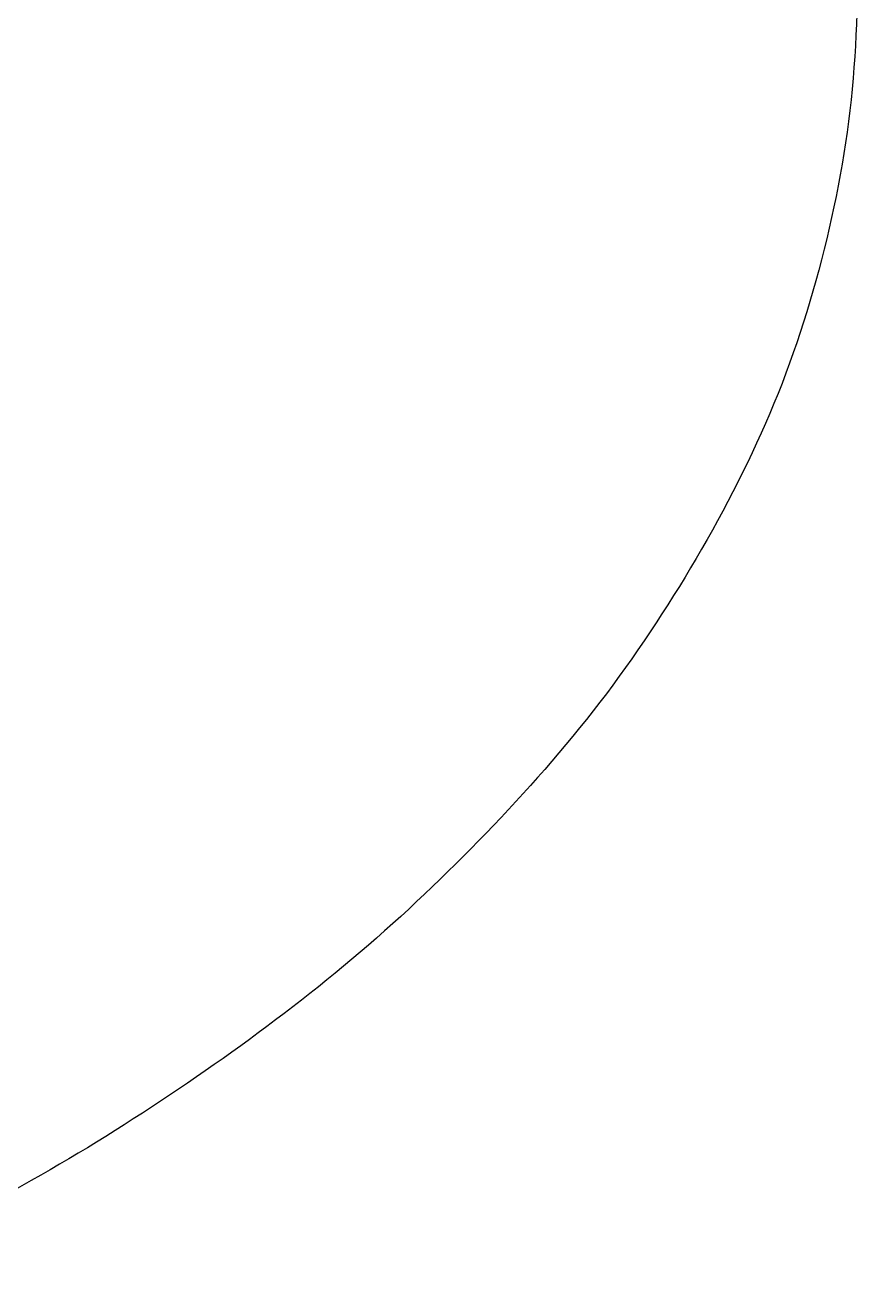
# Model space of a CAD drawing. Extents: x 5 to 209, y 0 to 44.
# Drawn here: x 197.21 to 209.17, y 4.05 to 22.07 of the extents above; entities that cross this region are included whole.
import ezdxf

# ---------------------------------------------------------------- set-up
doc = ezdxf.new("R2010")
doc.units = 0
doc.layers.get('0').update_dxf_attribs({"linetype": 'CONTINUOUS'})

msp = doc.modelspace()

# ---------------------------------------------------------------- linework, layer by layer
at = {"color": 7}
for points in [[(209.170957, 22.550042), (209.171237, 20.895287), (208.871657, 19.225478), (208.355947, 17.653136)], [(208.355947, 17.653136), (207.839647, 16.078992), (207.036117, 14.593185), (206.109817, 13.219701)], [(206.109817, 13.219701), (205.182517, 11.844735), (204.045517, 10.608231), (202.837567, 9.471884)], [(202.837567, 9.471884), (201.628617, 8.334589), (200.284147, 7.338454), (198.893757, 6.431915)], [(198.893757, 6.431915), (197.502637, 5.524904), (196.026387, 4.745004), (194.518897, 4.048336)]]:
    msp.add_open_spline(points, degree=3, dxfattribs=at)

doc.saveas('drawing.dxf')
